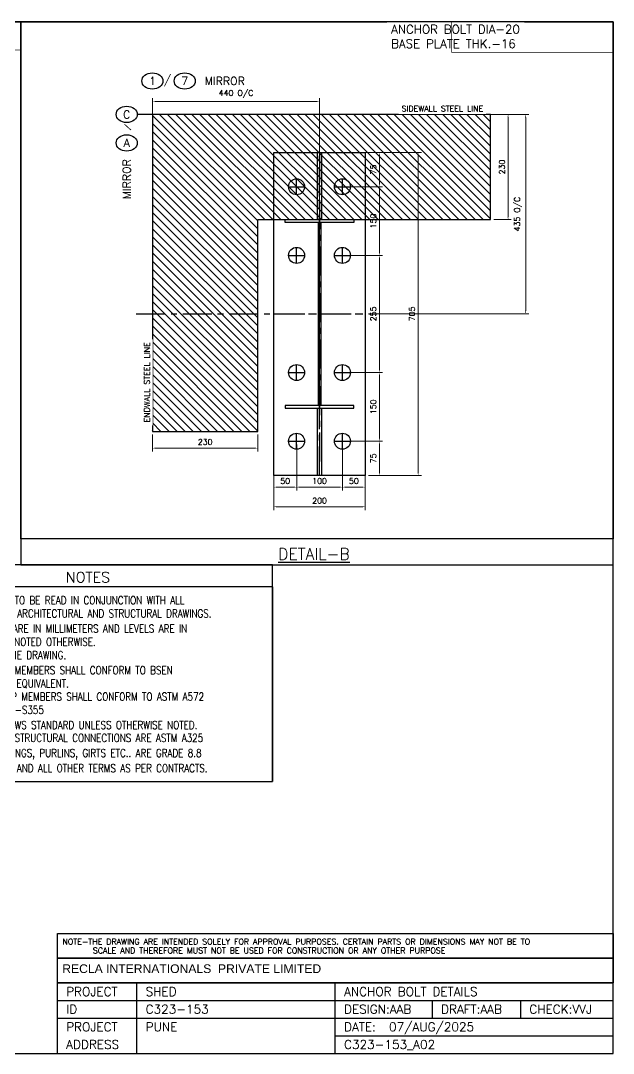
# Model space of a CAD drawing. Extents: x 1452 to 4639, y 1337 to 3593.
# Drawn here: x 3344 to 4639, y 1337 to 3593 of the extents above; entities that cross this region are included whole.
import ezdxf
from ezdxf.enums import TextEntityAlignment as Align

# ---------------------------------------------------------------- set-up
doc = ezdxf.new("R2010")
doc.units = 0
doc.header["$MEASUREMENT"] = 0
doc.linetypes.add('CENTER', pattern=[5.08, 3.175, -0.635, 0.635, -0.635])
doc.linetypes.add('CONTIN', pattern=[0, 0, 0])
doc.layers.get('0').update_dxf_attribs({"linetype": 'CONTIN'})
doc.layers.get('Defpoints').update_dxf_attribs({"linetype": 'CONTINUOUS'})
for name, color, linetype in [('11', 4, 'CONTIN'), ('14', 7, 'CONTIN'), ('18', 5, 'CONTIN'), ('22', 7, 'CONTIN'), ('FRAMES', 1, 'CONTINUOUS'), ('Text', 4, 'CONTINUOUS'), ('Text_Romant', 3, 'CONTINUOUS')]:
    doc.layers.add(name, color=color, linetype=linetype)
doc.styles.add('ARIAL', font='ARIAL.TTF')
doc.styles.add('ROMANS', font='ROMANS')
doc.styles.add('ROMANT', font='romant.shx')
doc.styles.add('SIMPLEX', font='SIMPLEX')
doc.styles.add('T', font='simplex.shx', dxfattribs={"width": 0.8})
doc.dimstyles.new('LDK_5', dxfattribs={"dimscale": 7.142, "dimtxt": 1.75, "dimasz": 1, "dimexe": 1, "dimexo": 1, "dimgap": 1, "dimtad": 1, "dimdec": 0, "dimzin": 0, "dimdsep": 46, "dimtxsty": 'SIMPLEX', "dimcen": 1, "dimclrd": 6, "dimclre": 6, "dimclrt": 7, "dimadec": 0, "dimazin": 0, "dimtfac": 1, "dimtdec": 0, "dimtofl": 0, "dimtmove": 0, "dimatfit": 3, "dimfxl": 1, "dimtolj": 1, "dimtzin": 0, "dimlwd": 0, "dimlwe": 0, "dimarcsym": 1})

# ---------------------------------------------------------------- blocks, each defined once
blk = doc.blocks.new('*D420420420420420420420420420420420420420420420')
at = {"color": 6, "linetype": 'Continuous', "lineweight": 0}
for p, q in [((3632.3, 2688.7), (3632.3, 2651.9)), ((3862.3, 2688.7), (3862.3, 2651.9)), ((3639.4, 2659.1), (3855.1, 2659.1))]:
    blk.add_line(p, q, dxfattribs=at)
at = {"color": 6, "linetype": 'Continuous'}
for points in [[(3639.4, 2660.3), (3639.4, 2657.9), (3632.3, 2659.1)], [(3855.1, 2657.9), (3855.1, 2660.3), (3862.3, 2659.1)]]:
    blk.add_solid(points, dxfattribs=at)
at = {"layer": 'Defpoints', "color": 0, "linetype": 'Continuous'}
for p in [(3632.3, 2695.8), (3862.3, 2695.8), (3862.3, 2659.1)]:
    blk.add_point(p, dxfattribs=at)
at = {"color": 7, "linetype": 'Continuous', "insert": (3747.3, 2672.5), "char_height": 12.5, "attachment_point": 5, "style": 'SIMPLEX'}
blk.add_mtext('\\A1;230', dxfattribs=at)
blk = doc.blocks.new('*D423423423423423423423423423423423423423423423')
at = {"color": 6, "linetype": 'Continuous', "lineweight": 0}
for p, q in [((4378, 3388.3), (4416.3, 3388.3)), ((4409.2, 3381.2), (4409.2, 3165.4)), ((4378, 3158.3), (4416.3, 3158.3))]:
    blk.add_line(p, q, dxfattribs=at)
at = {"color": 6, "linetype": 'Continuous'}
for points in [[(4410.4, 3381.2), (4408, 3381.2), (4409.2, 3388.3)], [(4408, 3165.4), (4410.4, 3165.4), (4409.2, 3158.3)]]:
    blk.add_solid(points, dxfattribs=at)
at = {"layer": 'Defpoints', "color": 0, "linetype": 'Continuous'}
for p in [(4370.9, 3388.3), (4370.9, 3158.3), (4409.2, 3158.3)]:
    blk.add_point(p, dxfattribs=at)
at = {"color": 7, "linetype": 'Continuous', "insert": (4395.8, 3273.3), "char_height": 12.5, "attachment_point": 5, "rotation": 90, "style": 'SIMPLEX'}
blk.add_mtext('\\A1;230', dxfattribs=at)
blk = doc.blocks.new('*D506502502502502502502502502502502')
at = {"color": 6, "linetype": 'Continuous', "lineweight": 0}
for p, q in [((3632.3, 2702.9), (3632.3, 3423.5)), ((3639.4, 3416.3), (3990.1, 3416.3)), ((3997.3, 2702.9), (3997.3, 3423.5))]:
    blk.add_line(p, q, dxfattribs=at)
at = {"color": 6, "linetype": 'Continuous'}
for points in [[(3639.4, 3417.5), (3639.4, 3415.2), (3632.3, 3416.3)], [(3990.1, 3415.2), (3990.1, 3417.5), (3997.3, 3416.3)]]:
    blk.add_solid(points, dxfattribs=at)
at = {"layer": 'Defpoints', "color": 0, "linetype": 'Continuous'}
for p in [(3997.3, 3416.3), (3632.3, 2695.8), (3997.3, 2695.8)]:
    blk.add_point(p, dxfattribs=at)
at = {"color": 7, "linetype": 'Continuous', "insert": (3814.8, 3433), "char_height": 12.498, "attachment_point": 5, "style": 'SIMPLEX'}
blk.add_mtext('\\A1;440 O/C', dxfattribs=at)
blk = doc.blocks.new('CZJBF')
at = {"linetype": 'Continuous'}
for points in [[(66986.4, 40005.8), (67136.4, 40005.8), (67136.4, 39999.8), (66986.4, 39999.8)], [(67058.9, 39999.8), (67063.9, 39999.8), (67063.9, 39599.8), (67058.9, 39599.8)], [(66986.4, 39593.8), (67136.4, 39593.8), (67136.4, 39599.8), (66986.4, 39599.8)]]:
    blk.add_lwpolyline(points, close=True, dxfattribs=at)
blk = doc.blocks.new('BXDCH')
at = {"linetype": 'Continuous'}
for p, q in [((66050.5, 40031.7), (66050.5, 40051.7)), ((66040.5, 40041.7), (66060.5, 40041.7))]:
    blk.add_line(p, q, dxfattribs=at)
blk.add_circle((66050.5, 40041.7), 10, dxfattribs=at)
blk = doc.blocks.new('XVGIZD')
at = {"color": 8, "linetype": 'CENTER', "ltscale": 20}
for p, q in [((65784.1, 39422.5), (65784.1, 40128.5)), ((65684.1, 39775.5), (65884.1, 39775.5))]:
    blk.add_line(p, q, dxfattribs=at)
at = {"linetype": 'Continuous'}
blk.add_lwpolyline([(65684.1, 40128.5), (65884.1, 40128.5), (65884.1, 39422.5), (65684.1, 39422.5)], close=True, dxfattribs=at)
at = {"linetype": 'Continuous', "xscale": 1.75, "yscale": 1.75, "zscale": 1.75}
for p in [(-49854.3, -30019.5), (-49754.3, -30019.5), (-49854.3, -30169.5), (-49754.3, -30169.5), (-49854.3, -30425.5), (-49754.3, -30425.5), (-49854.3, -30575.5), (-49754.3, -30575.5)]:
    blk.add_blockref('BXDCH', p, dxfattribs=at)
at = {"linetype": 'Continuous'}
blk.add_blockref('CZJBF', (-1277.2, -24.3), dxfattribs=at)
blk = doc.blocks.new('*D543543543543543543543543543543')
at = {"color": 6, "linetype": 'Continuous', "lineweight": 0}
for p, q in [((4104.4, 3305.3), (4219.8, 3305.3)), ((4212.7, 3298.2), (4212.7, 2606.4)), ((4104.4, 2599.3), (4219.8, 2599.3))]:
    blk.add_line(p, q, dxfattribs=at)
at = {"color": 6, "linetype": 'Continuous'}
for points in [[(4213.9, 3298.2), (4211.5, 3298.2), (4212.7, 3305.3)], [(4211.5, 2606.4), (4213.9, 2606.4), (4212.7, 2599.3)]]:
    blk.add_solid(points, dxfattribs=at)
at = {"layer": 'Defpoints', "color": 0, "linetype": 'Continuous'}
for p in [(4097.3, 3305.3), (4097.3, 2599.3), (4212.7, 2599.3)]:
    blk.add_point(p, dxfattribs=at)
at = {"color": 7, "linetype": 'Continuous', "insert": (4199.3, 2952.3), "char_height": 12.5, "attachment_point": 5, "rotation": 90, "style": 'SIMPLEX'}
blk.add_mtext('\\A1;705', dxfattribs=at)
blk = doc.blocks.new('*D544544544544544544544544544544')
at = {"color": 6, "linetype": 'Continuous', "lineweight": 0}
for p, q in [((4063, 3305.3), (4135.2, 3305.3)), ((4128.1, 3298.2), (4128.1, 3237.4)), ((4054.4, 3230.3), (4135.2, 3230.3))]:
    blk.add_line(p, q, dxfattribs=at)
at = {"color": 6, "linetype": 'Continuous'}
for points in [[(4129.3, 3298.2), (4126.9, 3298.2), (4128.1, 3305.3)], [(4126.9, 3237.4), (4129.3, 3237.4), (4128.1, 3230.3)]]:
    blk.add_solid(points, dxfattribs=at)
at = {"layer": 'Defpoints', "color": 0, "linetype": 'Continuous'}
for p in [(4055.9, 3305.3), (4047.3, 3230.3), (4128.1, 3230.3)]:
    blk.add_point(p, dxfattribs=at)
at = {"color": 7, "linetype": 'Continuous', "insert": (4114.7, 3267.8), "char_height": 12.5, "attachment_point": 5, "rotation": 90, "style": 'SIMPLEX'}
blk.add_mtext('\\A1;75', dxfattribs=at)
blk = doc.blocks.new('*D545545545545545545545545545545')
at = {"color": 6, "linetype": 'Continuous', "lineweight": 0}
for p, q in [((4054.4, 3230.3), (4135.2, 3230.3)), ((4128.1, 3223.2), (4128.1, 3087.4)), ((4054.4, 3080.3), (4135.2, 3080.3))]:
    blk.add_line(p, q, dxfattribs=at)
at = {"color": 6, "linetype": 'Continuous'}
for points in [[(4129.3, 3223.2), (4126.9, 3223.2), (4128.1, 3230.3)], [(4126.9, 3087.4), (4129.3, 3087.4), (4128.1, 3080.3)]]:
    blk.add_solid(points, dxfattribs=at)
at = {"layer": 'Defpoints', "color": 0, "linetype": 'Continuous'}
for p in [(4047.3, 3230.3), (4047.3, 3080.3), (4128.1, 3080.3)]:
    blk.add_point(p, dxfattribs=at)
at = {"color": 7, "linetype": 'Continuous', "insert": (4114.7, 3155.3), "char_height": 12.5, "attachment_point": 5, "rotation": 90, "style": 'SIMPLEX'}
blk.add_mtext('\\A1;150', dxfattribs=at)
blk = doc.blocks.new('*D546546546546546546546546546546')
at = {"color": 6, "linetype": 'Continuous', "lineweight": 0}
for p, q in [((4054.4, 3080.3), (4135.2, 3080.3)), ((4128.1, 3073.2), (4128.1, 2831.4)), ((4054.4, 2824.3), (4135.2, 2824.3))]:
    blk.add_line(p, q, dxfattribs=at)
at = {"color": 6, "linetype": 'Continuous'}
for points in [[(4129.3, 3073.2), (4126.9, 3073.2), (4128.1, 3080.3)], [(4126.9, 2831.4), (4129.3, 2831.4), (4128.1, 2824.3)]]:
    blk.add_solid(points, dxfattribs=at)
at = {"layer": 'Defpoints', "color": 0, "linetype": 'Continuous'}
for p in [(4047.3, 3080.3), (4047.3, 2824.3), (4128.1, 2824.3)]:
    blk.add_point(p, dxfattribs=at)
at = {"color": 7, "linetype": 'Continuous', "insert": (4114.7, 2952.3), "char_height": 12.5, "attachment_point": 5, "rotation": 90, "style": 'SIMPLEX'}
blk.add_mtext('\\A1;255', dxfattribs=at)
blk = doc.blocks.new('*D547547547547547547547547547547')
at = {"color": 6, "linetype": 'Continuous', "lineweight": 0}
for p, q in [((4054.4, 2824.3), (4135.2, 2824.3)), ((4128.1, 2817.2), (4128.1, 2681.4)), ((4054.4, 2674.3), (4135.2, 2674.3))]:
    blk.add_line(p, q, dxfattribs=at)
at = {"color": 6, "linetype": 'Continuous'}
for points in [[(4129.3, 2817.2), (4126.9, 2817.2), (4128.1, 2824.3)], [(4126.9, 2681.4), (4129.3, 2681.4), (4128.1, 2674.3)]]:
    blk.add_solid(points, dxfattribs=at)
at = {"layer": 'Defpoints', "color": 0, "linetype": 'Continuous'}
for p in [(4047.3, 2824.3), (4047.3, 2674.3), (4128.1, 2674.3)]:
    blk.add_point(p, dxfattribs=at)
at = {"color": 7, "linetype": 'Continuous', "insert": (4114.7, 2749.3), "char_height": 12.5, "attachment_point": 5, "rotation": 90, "style": 'SIMPLEX'}
blk.add_mtext('\\A1;150', dxfattribs=at)
blk = doc.blocks.new('*D548548548548548548548548548548')
at = {"color": 6, "linetype": 'Continuous', "lineweight": 0}
for p, q in [((4081.3, 3305.3), (4135.2, 3305.3)), ((4128.1, 3237.4), (4128.1, 3298.2)), ((4054.4, 3230.3), (4135.2, 3230.3))]:
    blk.add_line(p, q, dxfattribs=at)
at = {"color": 6, "linetype": 'Continuous'}
for points in [[(4129.3, 3298.2), (4126.9, 3298.2), (4128.1, 3305.3)], [(4126.9, 3237.4), (4129.3, 3237.4), (4128.1, 3230.3)]]:
    blk.add_solid(points, dxfattribs=at)
at = {"layer": 'Defpoints', "color": 0, "linetype": 'Continuous'}
for p in [(4074.2, 3305.3), (4128.1, 3305.3), (4047.3, 3230.3)]:
    blk.add_point(p, dxfattribs=at)
at = {"color": 7, "linetype": 'Continuous', "insert": (4114.7, 3267.8), "char_height": 12.5, "attachment_point": 5, "rotation": 90, "style": 'SIMPLEX'}
blk.add_mtext('\\A1;75', dxfattribs=at)
blk = doc.blocks.new('*D549549549549549549549549549549')
at = {"color": 6, "linetype": 'Continuous', "lineweight": 0}
for p, q in [((3897.3, 2592.2), (3897.3, 2523.9)), ((4097.3, 2592.2), (4097.3, 2523.9)), ((4090.1, 2531), (3904.4, 2531))]:
    blk.add_line(p, q, dxfattribs=at)
at = {"color": 6, "linetype": 'Continuous'}
for points in [[(3904.4, 2532.2), (3904.4, 2529.8), (3897.3, 2531)], [(4090.1, 2529.8), (4090.1, 2532.2), (4097.3, 2531)]]:
    blk.add_solid(points, dxfattribs=at)
at = {"layer": 'Defpoints', "color": 0, "linetype": 'Continuous'}
for p in [(3897.3, 2599.3), (4097.3, 2599.3), (3897.3, 2531)]:
    blk.add_point(p, dxfattribs=at)
at = {"color": 7, "linetype": 'Continuous', "insert": (3997.3, 2544.4), "char_height": 12.5, "attachment_point": 5, "style": 'SIMPLEX'}
blk.add_mtext('\\A1;200', dxfattribs=at)
blk = doc.blocks.new('*D550550550550550550550550550550')
at = {"color": 6, "linetype": 'Continuous', "lineweight": 0}
for p, q in [((3897.3, 2667.2), (3897.3, 2566.8)), ((3947.3, 2667.2), (3947.3, 2566.8)), ((3904.4, 2573.9), (3940.1, 2573.9))]:
    blk.add_line(p, q, dxfattribs=at)
at = {"color": 6, "linetype": 'Continuous'}
for points in [[(3904.4, 2575.1), (3904.4, 2572.7), (3897.3, 2573.9)], [(3940.1, 2572.7), (3940.1, 2575.1), (3947.3, 2573.9)]]:
    blk.add_solid(points, dxfattribs=at)
at = {"layer": 'Defpoints', "color": 0, "linetype": 'Continuous'}
for p in [(3897.3, 2674.3), (3947.3, 2674.3), (3947.3, 2573.9)]:
    blk.add_point(p, dxfattribs=at)
at = {"color": 7, "linetype": 'Continuous', "insert": (3922.3, 2587.3), "char_height": 12.5, "attachment_point": 5, "style": 'SIMPLEX'}
blk.add_mtext('\\A1;50', dxfattribs=at)
blk = doc.blocks.new('*D551551551551551551551551551551')
at = {"color": 6, "linetype": 'Continuous', "lineweight": 0}
for p, q in [((3947.3, 2667.2), (3947.3, 2566.8)), ((4047.3, 2667.2), (4047.3, 2566.8)), ((3954.4, 2573.9), (4040.1, 2573.9))]:
    blk.add_line(p, q, dxfattribs=at)
at = {"color": 6, "linetype": 'Continuous'}
for points in [[(3954.4, 2575.1), (3954.4, 2572.7), (3947.3, 2573.9)], [(4040.1, 2572.7), (4040.1, 2575.1), (4047.3, 2573.9)]]:
    blk.add_solid(points, dxfattribs=at)
at = {"layer": 'Defpoints', "color": 0, "linetype": 'Continuous'}
for p in [(3947.3, 2674.3), (4047.3, 2674.3), (4047.3, 2573.9)]:
    blk.add_point(p, dxfattribs=at)
at = {"color": 7, "linetype": 'Continuous', "insert": (3997.3, 2587.3), "char_height": 12.5, "attachment_point": 5, "style": 'SIMPLEX'}
blk.add_mtext('\\A1;100', dxfattribs=at)
blk = doc.blocks.new('*D552552552552552552552552552552')
at = {"color": 6, "linetype": 'Continuous', "lineweight": 0}
for p, q in [((4047.3, 2667.2), (4047.3, 2566.8)), ((4097.3, 2667.2), (4097.3, 2566.8)), ((4054.4, 2573.9), (4090.1, 2573.9))]:
    blk.add_line(p, q, dxfattribs=at)
at = {"color": 6, "linetype": 'Continuous'}
for points in [[(4054.4, 2575.1), (4054.4, 2572.7), (4047.3, 2573.9)], [(4090.1, 2572.7), (4090.1, 2575.1), (4097.3, 2573.9)]]:
    blk.add_solid(points, dxfattribs=at)
at = {"layer": 'Defpoints', "color": 0, "linetype": 'Continuous'}
for p in [(4047.3, 2674.3), (4097.3, 2674.3), (4097.3, 2573.9)]:
    blk.add_point(p, dxfattribs=at)
at = {"color": 7, "linetype": 'Continuous', "insert": (4072.3, 2587.3), "char_height": 12.5, "attachment_point": 5, "style": 'SIMPLEX'}
blk.add_mtext('\\A1;50', dxfattribs=at)
blk = doc.blocks.new('*D553553553553553553553553553553')
at = {"color": 6, "linetype": 'Continuous', "lineweight": 0}
for p, q in [((4120.9, 2674.3), (4120.9, 2674.3)), ((4128.1, 2667.2), (4128.1, 2606.4)), ((4120.9, 2599.3), (4120.9, 2599.3))]:
    blk.add_line(p, q, dxfattribs=at)
at = {"color": 6, "linetype": 'Continuous'}
for points in [[(4129.3, 2667.2), (4126.9, 2667.2), (4128.1, 2674.3)], [(4126.9, 2606.4), (4129.3, 2606.4), (4128.1, 2599.3)]]:
    blk.add_solid(points, dxfattribs=at)
at = {"layer": 'Defpoints', "color": 0, "linetype": 'Continuous'}
for p in [(4128.1, 2674.3), (4128.1, 2599.3), (4128.1, 2599.3)]:
    blk.add_point(p, dxfattribs=at)
at = {"color": 7, "linetype": 'Continuous', "insert": (4114.7, 2636.8), "char_height": 12.5, "attachment_point": 5, "rotation": 90, "style": 'SIMPLEX'}
blk.add_mtext('\\A1;75', dxfattribs=at)
blk = doc.blocks.new('*D554554554554554554554554554554')
at = {"color": 6, "linetype": 'Continuous', "lineweight": 0}
for p, q in [((4104.4, 3388.3), (4454.9, 3388.3)), ((4447.7, 2959.4), (4447.7, 3381.2)), ((4104.4, 2952.3), (4454.9, 2952.3))]:
    blk.add_line(p, q, dxfattribs=at)
at = {"color": 6, "linetype": 'Continuous'}
for points in [[(4448.9, 3381.2), (4446.5, 3381.2), (4447.7, 3388.3)], [(4446.5, 2959.4), (4448.9, 2959.4), (4447.7, 2952.3)]]:
    blk.add_solid(points, dxfattribs=at)
at = {"layer": 'Defpoints', "color": 0, "linetype": 'Continuous'}
for p in [(4097.3, 3388.3), (4447.7, 3388.3), (4097.3, 2952.3)]:
    blk.add_point(p, dxfattribs=at)
at = {"color": 7, "linetype": 'Continuous', "insert": (4431, 3170.3), "char_height": 12.498, "attachment_point": 5, "rotation": 90, "style": 'SIMPLEX'}
blk.add_mtext('\\A1;435 O/C', dxfattribs=at)
blk = doc.blocks.new('GHO')
at = {"color": 1, "linetype": 'ByBlock', "lineweight": -2}
for p, q in [((72052.3, 36331.3), (72052.3, 36379.8)), ((72052.3, 36331.4), (72052.3, 35906.1))]:
    blk.add_line(p, q, dxfattribs=at)
at = {"color": 1, "linetype": 'Continuous'}
blk.add_line((72052.3, 36331.4), (71285.6, 36331.3), dxfattribs=at)
blk.add_lwpolyline([(71285.8, 35906.1), (72052.3, 35906.1), (72052.3, 36379.8), (71285.8, 36379.8)], close=True, dxfattribs=at)
at = {"layer": '18', "color": 1, "style": 'SIMPLEX'}
blk.add_text('NOTES', height=22.73, dxfattribs=at).set_placement((71648.9, 36352.3), align=Align.MIDDLE)
at = {"layer": 'Text', "color": 4, "lineweight": 13, "style": 'T', "width": 0.8}
for s, p in [('1. THIS DRAWING IS TO BE READ IN CONJUNCTION WITH ALL', (71295.1, 36293.3)), ('OTHER RELEVANT ARCHITECTURAL AND STRUCTURAL DRAWINGS.', (71325.3, 36264.4)), ('2. ALL DIMENSIONS ARE IN MILLIMETERS AND LEVELS ARE IN', (71295.1, 36231.3)), ('METERS UNLESS NOTED OTHERWISE.', (71325.3, 36202.4)), ('3. DO NOT SCALE THE DRAWING.', (71295.5, 36173.5)), ('4. ALL HOT ROLLED MEMBERS SHALL CONFORM TO BSEN ', (71295.1, 36140.5)), ('10025-S275 OR EQUIVALENT.', (71324.2, 36111.6)), ('5. ALL THE BUILT UP MEMBERS SHALL CONFORM TO ASTM A572', (71295.9, 36082.7)), (' OR BSEN 10025-S355', (71325.3, 36053.8)), ('6. ALL WELDS ARE AWS STANDARD UNLESS OTHERWISE NOTED.', (71295.1, 36020.7)), ('7. BOLTS FOR MAIN STRUCTURAL CONNECTIONS ARE ASTM A325', (71295.1, 35992.5)), ('8. BOLTS FOR BRACINGS, PURLINS, GIRTS ETC.. ARE GRADE 8.8', (71295.1, 35959.5)), ('9. PAINTING SYSTEM AND ALL OTHER TERMS AS PER CONTRACTS.', (71295.1, 35926.4))]:
    blk.add_text(s, height=17.486, dxfattribs=at).set_placement(p)

msp = doc.modelspace()

# ---------------------------------------------------------------- hatches: boundary and pattern name
at = {"linetype": 'Continuous'}
h = msp.add_hatch(dxfattribs=at)
h.set_pattern_fill('ANSI31', color=256, scale=100)
h.set_pattern_definition([(315, (-628.217, 29938.028), (-8.838835, -8.838835), [])])
h.paths.add_polyline_path([(3862.3, 2695.8), (3862.3, 3158.3), (4370.9, 3158.3), (4370.9, 3388.3), (3632.3, 3388.3), (3632.3, 2695.8)])

# ---------------------------------------------------------------- linework, layer by layer
msp.add_line((3632.3, 3388.3), (3599, 3388.3), dxfattribs=at)
at = {"color": 8, "linetype": 'CENTER', "ltscale": 20}
for p, q in [((3997.3, 3302.8), (3997.3, 2620.6)), ((3596.8, 2952.3), (4122.3, 2952.3))]:
    msp.add_line(p, q, dxfattribs=at)
at = {"color": 1}
msp.add_line((3997.3, 2602.8), (3997.3, 2620.6), dxfattribs=at)
for p, q in [((3424.5, 1491), (4638.7, 1491)), ((3424.5, 1491), (4638.7, 1491)), ((3424.5, 1336.8), (3424.5, 1491)), ((3597.9, 1336.8), (3597.9, 1491)), ((4031.6, 1336.8), (4031.6, 1491)), ((3424.5, 1452.5), (4638.7, 1452.5)), ((4243.6, 1452.5), (4243.6, 1413.9)), ((4436.3, 1452.5), (4436.3, 1413.9)), ((3424.5, 1413.9), (4638.7, 1413.9)), ((4031.6, 1375.4), (4638.7, 1375.4))]:
    msp.add_line(p, q)
at = {"color": 1, "linetype": 'Continuous'}
for points in [[(2325.7, 3590.4), (3344.2, 3590.4), (3344.2, 2404.4), (2325.6, 2404.4)], [(3344.2, 3590.4), (4638.6, 3590.4), (4638.7, 2461.3), (3344.2, 2461.3)], [(3424.5, 1599), (4638.7, 1599), (4638.7, 1545), (3424.5, 1545)]]:
    msp.add_lwpolyline(points, close=True, dxfattribs=at)
at = {"color": 8, "linetype": 'Continuous'}
msp.add_lwpolyline([(3862.3, 2695.8), (3862.3, 3158.3), (4370.9, 3158.3), (4370.9, 3388.3), (3632.3, 3388.3), (3632.3, 2695.8)], close=True, dxfattribs=at)
at = {"linetype": 'Continuous'}
for points in [[(3993.1, 3305.3), (4001.5, 3305.3), (4001.5, 3158.3), (3993.1, 3158.3)], [(3993.1, 2746.3), (4001.5, 2746.3), (4001.5, 2599.3), (3993.1, 2599.3)], [(3424.5, 1545), (4638.7, 1545), (4638.7, 1491), (3424.5, 1491)]]:
    msp.add_lwpolyline(points, close=True, dxfattribs=at)
at = {"color": 1}
for centre in [(3632, 3461.3), (3702.7, 3461.3), (3575.9, 3388.3), (3575.9, 3325.9)]:
    msp.add_ellipse(centre, major_axis=(-23.1, 0), ratio=0.769231, dxfattribs=at)
at = {"layer": '22'}
for p, q in [((4638.7, 1336.8), (4638.7, 3590.4)), ((1451.8, 1336.8), (4638.7, 1336.8))]:
    msp.add_line(p, q, dxfattribs=at)
at = {"layer": 'FRAMES', "color": 240, "lineweight": -3, "const_width": 1.17}
msp.add_lwpolyline([(3344.2, 3529.1), (3344.2, 3590.4), (3017.8, 3590.4), (3017.8, 3529.1)], close=True, dxfattribs=at)

# ---------------------------------------------------------------- block references
at = {"linetype": 'Continuous'}
msp.add_blockref('XVGIZD', (-61786.9, -36823.2), dxfattribs=at)

# ---------------------------------------------------------------- texts
at = {"color": 4, "char_height": 17.5, "width": 27.26, "attachment_point": 5, "style": 'ROMANS'}
for s, insert in [('\\A1;\\Fromant.shx|c0;\\C3;/', (3665.1, 3461.3)), ('\\A1;\\Fromant.shx|c0;\\C3;1', (3632, 3461.3)), ('\\A1;\\Fromant.shx|c0;\\C3;7', (3702.7, 3461.3)), ('\\A1;\\Fromant.shx|c0;\\C3;MIRROR', (3790.2, 3461.3)), ('\\A1;\\Fromant.shx|c0;\\C3;C', (3575.9, 3387.8)), ('\\A1;\\Fromant.shx|c0;\\C3;A', (3575.9, 3325.9))]:
    msp.add_mtext(s, dxfattribs=dict(at, insert=insert))
at = {"color": 4, "insert": (3578.3, 3360.1), "char_height": 17.5, "attachment_point": 5, "rotation": 33.5978, "style": 'ROMANT'}
msp.add_mtext('\\A1;\\Fic-romant.shx|c1;\\C3;\\\\', dxfattribs=at)
at = {"color": 4, "insert": (3575.9, 3246.5), "char_height": 17.5, "width": 27.26, "attachment_point": 5, "rotation": 90, "style": 'ROMANS'}
msp.add_mtext('\\A1;\\Fromant.shx|c0;\\C3;MIRROR', dxfattribs=at)
at = {"layer": '11', "color": 1, "style": 'SIMPLEX'}
for s, height, p in [('NOTE-THE DRAWING ARE INTENDED SOLELY FOR APPROVAL PURPOSES. CERTAIN PARTS OR DIMENSIONS MAY NOT BE TO', 12.5686, (3435.5, 1574.6)), ('SCALE AND THEREFORE MUST NOT BE USED FOR CONSTRUCTION OR ANY OTHER PURPOSE ', 12.569, (3502, 1555.2))]:
    msp.add_text(s, height=height, dxfattribs=at).set_placement(p)
at = {"layer": '14', "style": 'SIMPLEX'}
for s, height, p in [('PROJECT', 19.27, (3443.7, 1462.1)), ('SHED', 19.27, (3617.2, 1462.1)), ('ANCHOR BOLT DETAILS', 19.273, (4050.8, 1462.1)), ('ID', 19.27, (3443.7, 1423.6)), ('C323-153', 19.27, (3617.2, 1423.6)), ('DESIGN:AAB', 19.27, (4050.8, 1423.6)), ('DRAFT:AAB', 19.27, (4262.8, 1423.6)), ('CHECK:VVJ', 19.27, (4455.6, 1423.6)), ('PROJECT', 19.27, (3443.7, 1385)), ('PUNE', 19.27, (3617.2, 1385)), ('DATE:', 19.27, (4050.8, 1385)), ('07/AUG/2025', 19.273, (4149.1, 1385)), ('ADDRESS', 19.27, (3443.7, 1346.5)), ('C323-153_A02', 19.273, (4050.8, 1346.5))]:
    msp.add_text(s, height=height, dxfattribs=at).set_placement(p)
at = {"layer": 'Text', "color": 0, "lineweight": -3, "style": 'ARIAL'}
msp.add_text('RECLA INTERNATIONALS  PRIVATE LIMITED', height=18.982, dxfattribs=at).set_placement((3435.1, 1512.3))

# ---------------------------------------------------------------- dimensions: what is measured, and where the dimension line sits
at = {"linetype": 'Continuous'}
dim = msp.add_linear_dim(base=(3997.3, 3416.3), p1=(3632.3, 2695.8), p2=(3997.3, 2695.8), text='440 O/C', dimstyle='LDK_5', override={"dimtxsty": 'SIMPLEX'}, dxfattribs=at)
dim.commit()
dim.dimension.update_dxf_attribs({"geometry": '*D506502502502502502502502502502502', "text_midpoint": (3814.8, 3416.3), "dimtype": 160})
for base, p1, p2, angle, picture, middle in [((4409.2, 3158.3), (4370.9, 3388.3), (4370.9, 3158.3), 270, '*D423423423423423423423423423423423423423423423', (4395.8, 3273.3)), ((4128.1, 3230.3), (4055.9, 3305.3), (4047.3, 3230.3), 90, '*D544544544544544544544544544544', (4114.7, 3267.8)), ((4128.1, 2599.3), (4128.1, 2674.3), (4128.1, 2599.3), 90, '*D553553553553553553553553553553', (4114.7, 2636.8))]:
    dim = msp.add_linear_dim(base=base, p1=p1, p2=p2, angle=angle, dimstyle='LDK_5', dxfattribs=at)
    dim.commit()
    dim.dimension.update_dxf_attribs({"geometry": picture, "text_midpoint": middle})
for base, p1, p2, angle, picture, middle in [((4128.1, 3305.3), (4047.3, 3230.3), (4074.2, 3305.3), 270, '*D548548548548548548548548548548', (4114.7, 3267.8)), ((4128.1, 3080.3), (4047.3, 3230.3), (4047.3, 3080.3), 90, '*D545545545545545545545545545545', (4114.7, 3155.3)), ((4128.1, 2674.3), (4047.3, 2824.3), (4047.3, 2674.3), 90, '*D547547547547547547547547547547', (4114.7, 2749.3))]:
    dim = msp.add_linear_dim(base=base, p1=p1, p2=p2, angle=angle, dimstyle='LDK_5', override={"dimtmove": 1}, dxfattribs=at)
    dim.commit()
    dim.dimension.update_dxf_attribs({"geometry": picture, "text_midpoint": middle})
dim = msp.add_linear_dim(base=(4212.7, 2599.3), p1=(4097.3, 3305.3), p2=(4097.3, 2599.3), angle=90, text='705', dimstyle='LDK_5', override={"dimtxsty": 'SIMPLEX'}, dxfattribs=at)
dim.commit()
dim.dimension.update_dxf_attribs({"geometry": '*D543543543543543543543543543543', "text_midpoint": (4212.7, 2952.3), "dimtype": 160})
dim = msp.add_linear_dim(base=(4128.1, 2824.3), p1=(4047.3, 3080.3), p2=(4047.3, 2824.3), angle=90, text='255', dimstyle='LDK_5', override={"dimtxsty": 'SIMPLEX', "dimtmove": 1}, dxfattribs=at)
dim.commit()
dim.dimension.update_dxf_attribs({"geometry": '*D546546546546546546546546546546', "text_midpoint": (4114.7, 2952.3)})
for base, p1, p2, picture, middle in [((3862.3, 2659.1), (3632.3, 2695.8), (3862.3, 2695.8), '*D420420420420420420420420420420420420420420420', (3747.3, 2659.1)), ((3897.3, 2531), (4097.3, 2599.3), (3897.3, 2599.3), '*D549549549549549549549549549549', (3997.3, 2531))]:
    dim = msp.add_linear_dim(base=base, p1=p1, p2=p2, dimstyle='LDK_5', dxfattribs=at)
    dim.commit()
    dim.dimension.update_dxf_attribs({"geometry": picture, "text_midpoint": middle, "dimtype": 160})
dim = msp.add_linear_dim(base=(3947.3, 2573.9), p1=(3897.3, 2674.3), p2=(3947.3, 2674.3), dimstyle='LDK_5', dxfattribs=at)
dim.commit()
dim.dimension.update_dxf_attribs({"geometry": '*D550550550550550550550550550550', "text_midpoint": (3922.3, 2587.3)})
for base, p1, p2, picture, middle in [((4047.3, 2573.9), (3947.3, 2674.3), (4047.3, 2674.3), '*D551551551551551551551551551551', (3997.3, 2587.3)), ((4097.3, 2573.9), (4047.3, 2674.3), (4097.3, 2674.3), '*D552552552552552552552552552552', (4072.3, 2587.3))]:
    dim = msp.add_linear_dim(base=base, p1=p1, p2=p2, dimstyle='LDK_5', override={"dimtmove": 1}, dxfattribs=at)
    dim.commit()
    dim.dimension.update_dxf_attribs({"geometry": picture, "text_midpoint": middle})

# ---------------------------------------------------------------- next in the draw order: texts
at = {"color": 3, "insert": (4294.4, 3558.4), "char_height": 18.908, "attachment_point": 5, "style": 'ROMANT', "bg_fill": 2}
msp.add_mtext('\\pxql;\\A1;ANCHOR BOLT DIA-20\\PBASE PLATE THK.-16', dxfattribs=at)
at = {"color": 100, "insert": (4265.8, 3400.9), "char_height": 12.5, "attachment_point": 5, "style": 'ROMANT', "bg_fill": 2}
msp.add_mtext('\\A1;SIDEWALL STEEL LINE', dxfattribs=at)
at = {"color": 100, "insert": (3620, 2802.8), "char_height": 12.5, "attachment_point": 5, "rotation": 90, "style": 'ROMANT', "bg_fill": 2}
msp.add_mtext('\\A1;ENDWALL STEEL LINE', dxfattribs=at)
at = {"layer": 'Text_Romant', "insert": (3984.9, 2427.8), "char_height": 25, "width": 127.5, "attachment_point": 5, "style": 'ROMANT', "bg_fill": 2}
msp.add_mtext('\\pxqc;{\\LDETAIL-B}', dxfattribs=at)

# ---------------------------------------------------------------- next in the draw order: linework, layer by layer
at = {"color": 1, "linetype": 'Continuous'}
msp.add_lwpolyline([(3344.2, 2404.4), (4638.7, 2404.4), (4638.7, 2461.3), (3344.2, 2461.3)], close=True, dxfattribs=at)
at = {"layer": '22'}
msp.add_line((4638.7, 3590.4), (1451.8, 3590.4), dxfattribs=at)
at = {"layer": 'FRAMES', "color": 240, "lineweight": -3, "const_width": 1.26}
msp.add_lwpolyline([(4638.6, 3524.1), (4638.6, 3590.4), (4286, 3590.4), (4286, 3524.1)], close=True, dxfattribs=at)

# ---------------------------------------------------------------- next in the draw order: block references
at = {"linetype": 'Continuous'}
msp.add_blockref('GHO', (-68157.7, -33975.3), dxfattribs=at)

# ---------------------------------------------------------------- next in the draw order: dimensions: what is measured, and where the dimension line sits
dim = msp.add_linear_dim(base=(4447.7, 3388.3), p1=(4097.3, 2952.3), p2=(4097.3, 3388.3), angle=90, text='435 O/C', dimstyle='LDK_5', override={"dimtxsty": 'SIMPLEX'}, dxfattribs=at)
dim.commit()
dim.dimension.update_dxf_attribs({"geometry": '*D554554554554554554554554554554', "text_midpoint": (4447.7, 3170.3), "dimtype": 160})

doc.saveas('drawing.dxf')
